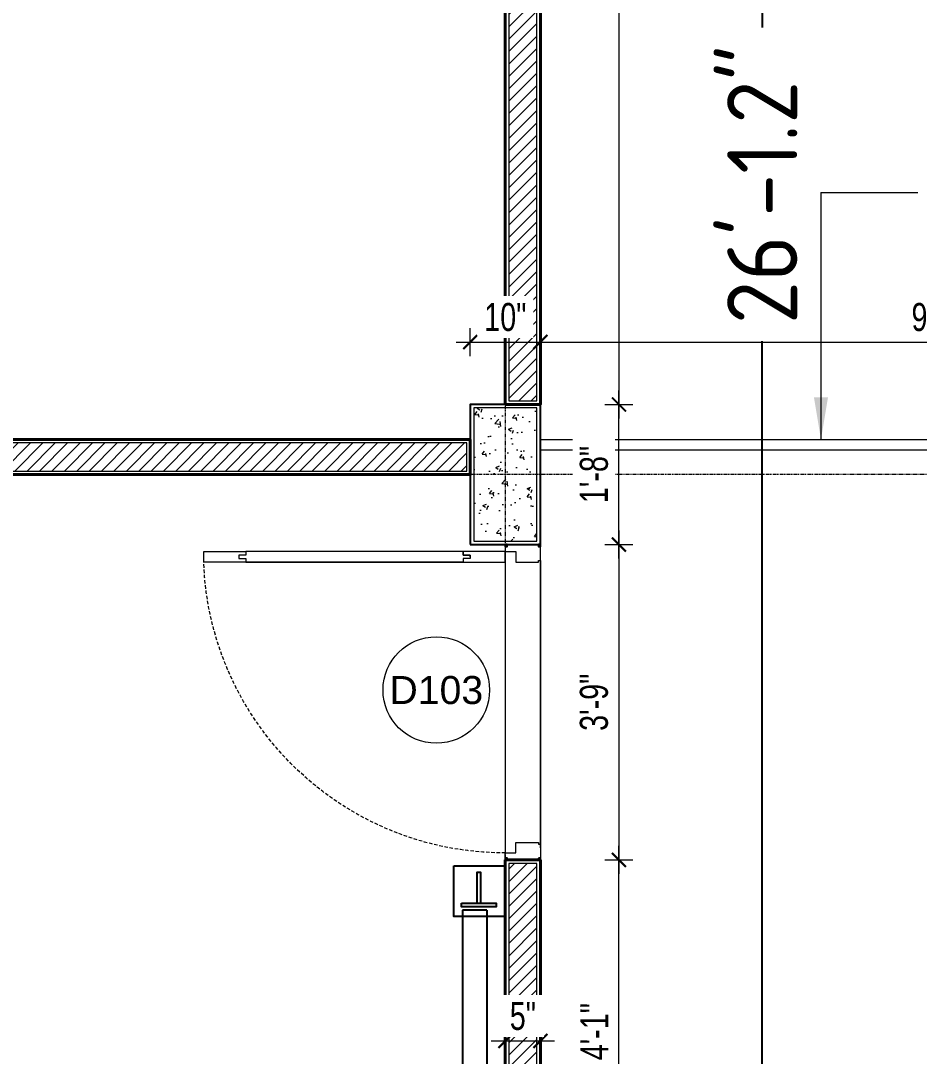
# Model space of a CAD drawing. Header units: inches. Extents: x 735 to 7643, y 526 to 1733.
# Drawn here: x 2995.4 to 3123.5, y 1141.1 to 1288.8 of the extents above; entities that cross this region are included whole.
import ezdxf
from ezdxf.enums import TextEntityAlignment as Align

# ---------------------------------------------------------------- set-up
doc = ezdxf.new("R2010")
doc.units = ezdxf.units.IN
doc.header["$MEASUREMENT"] = 0
doc.linetypes.add('DASHED', pattern=[0.75, 0.5, -0.25])
doc.linetypes.add('PHANTOMX2', pattern=[5, 2.5, -0.5, 0.5, -0.5, 0.5, -0.5])
for name, color, linetype in [('COLLUM', 1, 'Continuous'), ('FREE-TEXT', 7, 'Continuous'), ('manual pull station', 1, 'Continuous'), ('Plant Layout', 7, 'Continuous'), ('zone wiring', 5, 'Continuous')]:
    doc.layers.add(name, color=color, linetype=linetype)
for name, color, linetype, lineweight in [('Dimension', 22, 'Continuous', 13), ('DOOR', 115, 'Continuous', 15), ('Door & Window Dim', 5, 'Continuous', 15), ('DOOR_GLASS', 144, 'Continuous', 15), ('grid', 9, 'Continuous', 13), ('HACTH', 8, 'Continuous', 9), ('I-DOOR-IDEN-N', 7, 'Continuous', 15), ('MARKER', 171, 'Continuous', 15), ('Plaster Line', 5, 'Continuous', 15), ('wall 05', 3, 'Continuous', 40)]:
    doc.layers.add(name, color=color, linetype=linetype, lineweight=lineweight)
doc.styles.add('Arial', font='arial.ttf')
doc.styles.get("Standard").update_dxf_attribs({"font": 'isocp3.shx'})
doc.styles.add('Swiss721', font='swisscl.ttf')
doc.dimstyles.new('DIM08', dxfattribs={"dimtxt": 8, "dimasz": 4, "dimexe": 4, "dimexo": 0, "dimgap": 3, "dimtad": 1, "dimdec": 1, "dimzin": 3, "dimdsep": 46, "dimlunit": 4, "dimtxsty": 'Swiss721', "dimblk": 'ARCHTICK', "dimcen": 0, "dimdle": 4, "dimclrd": 256, "dimclre": 256, "dimclrt": 256, "dimadec": 0, "dimazin": 0, "dimtfac": 1, "dimtdec": 1, "dimtofl": 0, "dimtmove": 0, "dimatfit": 3, "dimldrblk": 'ARCHTICK', "dimfxl": 4, "dimfxlon": 1, "dimtfill": 1, "dimtolj": 1, "dimtzin": 0, "dimlwd": 9, "dimlwe": 9, "dimarcsym": 0})
doc.dimstyles.get("Standard").update_dxf_attribs({"dimtxt": 2, "dimasz": 3, "dimexe": 2, "dimexo": 2, "dimgap": 1, "dimtad": 0, "dimtih": 1, "dimtoh": 1, "dimdec": 1, "dimzin": 0, "dimdsep": 46, "dimtxsty": 'Standard', "dimcen": 0, "dimclrd": 256, "dimclre": 256, "dimclrt": 256, "dimadec": 1, "dimazin": 0, "dimtfac": 1, "dimtdec": 1, "dimtofl": 0, "dimtmove": 0, "dimatfit": 3, "dimfxl": 1, "dimtolj": 1, "dimtzin": 0, "dimlwd": -1, "dimlwe": -1, "dimarcsym": 0})
pattern_1 = [(45, (-407583.7018, -240993.2976), (-0.8838834765, 0.8838834765), [])]

# ---------------------------------------------------------------- blocks, each defined once
blk = doc.blocks.new('_ArchTick')
at = {"color": 0, "linetype": 'ByBlock', "const_width": 0.15}
blk.add_lwpolyline([(-0.5, -0.5), (0.5, 0.5)], dxfattribs=at)
blk = doc.blocks.new('*D167')
at = {"layer": 'Defpoints', "color": 0, "transparency": 16777216}
for p in [(3069.48, 1214.08), (3069.48, 1169.08), (3080.68, 1169.08)]:
    blk.add_point(p, dxfattribs=at)
at = {"layer": 'Door & Window Dim', "lineweight": 9, "transparency": 16777216}
for p, q in [((3080.68, 1216.08), (3080.68, 1167.08)), ((3078.68, 1214.08), (3082.68, 1214.08)), ((3078.68, 1169.08), (3082.68, 1169.08))]:
    blk.add_line(p, q, dxfattribs=at)
at = {"layer": 'Door & Window Dim', "lineweight": 9, "transparency": 16777216, "xscale": 2, "yscale": 2, "zscale": 2}
for p, rotation in [((3080.68, 1214.08), 90), ((3080.68, 1169.08), 270)]:
    blk.add_blockref('_ArchTick', p, dxfattribs=dict(at, rotation=rotation))
at = {"layer": 'Door & Window Dim', "transparency": 16777216, "insert": (3077.13, 1191.58), "char_height": 4, "attachment_point": 5, "rotation": 90, "style": 'Swiss721', "bg_fill": 3, "box_fill_scale": 1.25, "bg_fill_color": 256, "bg_fill_true_color": 13158600, "bg_fill_transparency": 0}
blk.add_mtext('\\A1;3\'-9"', dxfattribs=at)
blk = doc.blocks.new('A$C4A7E7E9F')
at = {"layer": 'Defpoints'}
for points in [[(0, 5), (0.25, 5), (0.25, 4.75), (0, 4.75)], [(44.75, 5), (45, 5), (45, 4.75), (44.75, 4.75)], [(0, 0.25), (0.25, 0.25), (0.25, 0), (0, 0)], [(44.75, 0.25), (45, 0.25), (45, 0), (44.75, 0)]]:
    blk.add_lwpolyline(points, close=True, dxfattribs=at)
at = {"layer": 'DOOR'}
for points in [[(1.75, 10), (2, 10), (2, 11), (2.5, 11), (2.5, 5), (1, 5), (1, 11), (1.5, 11), (1.5, 10), (1.75, 10), (1.5, 10), (1.5, 11), (1, 11), (1, 42), (1.5, 42), (1.5, 43), (2, 43), (2, 42), (2.5, 42), (2.5, 11), (2.5, 48), (1, 48), (1, 42)], [(1, 5), (1, 3.5), (2.5, 3.5), (2.5, 0.25), (2.25, 0.25), (2.25, 0), (0.25, 0), (0.25, 0.25), (0, 0.25), (0, 4.75), (0.25, 4.75), (0.25, 5), (1, 5)], [(44, 5), (44, 3.5), (42.5, 3.5), (42.5, 0.25), (42.75, 0.25), (42.75, 0), (44.75, 0), (44.75, 0.25), (45, 0.25), (45, 4.75), (44.75, 4.75), (44.75, 5), (44, 5)]]:
    blk.add_lwpolyline(points, dxfattribs=at)
at = {"layer": 'DOOR', "linetype": 'DASHED', "lineweight": 0}
blk.add_arc((0.95, 4.98), 43.05, 0.0251, 87.941, dxfattribs=at)
at = {"layer": 'HACTH', "lineweight": 0, "ltscale": 10}
for p, q in [((1.5, 5), (44, 5)), ((2.25, 0), (42.75, 0))]:
    blk.add_line(p, q, dxfattribs=at)
blk = doc.blocks.new('f')
at = {"layer": 'Plaster Line'}
for p, q in [((143926.45, 171473.63), (143922.45, 171473.63)), ((143922.45, 171473.63), (143922.45, 171425.13)), ((143926.45, 171425.13), (143926.45, 171473.63)), ((143922.45, 171425.13), (143926.45, 171425.13))]:
    blk.add_line(p, q, dxfattribs=at)
blk = doc.blocks.new('g')
at = {"layer": 'wall 05'}
for p, q in [((143926.95, 171474.13), (143921.95, 171474.13)), ((143921.95, 171474.13), (143921.95, 171424.63)), ((143926.95, 171424.63), (143926.95, 171474.13)), ((143921.95, 171424.63), (143926.95, 171424.63))]:
    blk.add_line(p, q, dxfattribs=at)
blk = doc.blocks.new('*D184')
at = {"layer": 'Defpoints', "color": 0, "transparency": 16777216}
for p in [(3069.48, 1169.08), (3080.68, 1169.08), (3069.48, 1120.08)]:
    blk.add_point(p, dxfattribs=at)
at = {"layer": 'Dimension', "lineweight": 9, "transparency": 16777216}
for p, q in [((3080.68, 1118.08), (3080.68, 1171.08)), ((3078.68, 1169.08), (3082.68, 1169.08)), ((3078.68, 1120.08), (3082.68, 1120.08))]:
    blk.add_line(p, q, dxfattribs=at)
at = {"layer": 'Dimension', "lineweight": 9, "transparency": 16777216, "xscale": 2, "yscale": 2, "zscale": 2}
for p, rotation in [((3080.68, 1169.08), 90), ((3080.68, 1120.08), 270)]:
    blk.add_blockref('_ArchTick', p, dxfattribs=dict(at, rotation=rotation))
at = {"layer": 'Dimension', "transparency": 16777216, "insert": (3077.18, 1144.58), "char_height": 4, "attachment_point": 5, "rotation": 90, "style": 'Swiss721', "bg_fill": 3, "box_fill_scale": 1.25, "bg_fill_color": 256, "bg_fill_true_color": 13158600, "bg_fill_transparency": 0}
blk.add_mtext('\\A1;4\'-1"', dxfattribs=at)
blk = doc.blocks.new('*D187')
at = {"layer": 'Defpoints', "color": 0, "transparency": 16777216}
for p in [(3069.48, 1234.08), (3080.68, 1234.08), (3069.48, 1214.08)]:
    blk.add_point(p, dxfattribs=at)
at = {"layer": 'Dimension', "lineweight": 9, "transparency": 16777216}
for p, q in [((3080.68, 1212.08), (3080.68, 1236.08)), ((3078.68, 1234.08), (3082.68, 1234.08)), ((3078.68, 1214.08), (3082.68, 1214.08))]:
    blk.add_line(p, q, dxfattribs=at)
at = {"layer": 'Dimension', "lineweight": 9, "transparency": 16777216, "xscale": 2, "yscale": 2, "zscale": 2}
for p, rotation in [((3080.68, 1234.08), 90), ((3080.68, 1214.08), 270)]:
    blk.add_blockref('_ArchTick', p, dxfattribs=dict(at, rotation=rotation))
at = {"layer": 'Dimension', "transparency": 16777216, "insert": (3077.13, 1224.08), "char_height": 4, "attachment_point": 5, "rotation": 90, "style": 'Swiss721', "bg_fill": 3, "box_fill_scale": 1.25, "bg_fill_color": 256, "bg_fill_true_color": 13158600, "bg_fill_transparency": 0}
blk.add_mtext('\\A1;1\'-8"', dxfattribs=at)
blk = doc.blocks.new('*D188')
at = {"layer": 'Defpoints', "color": 0, "transparency": 16777216}
for p in [(3069.48, 1365.08), (3069.48, 1234.08), (3080.68, 1234.08)]:
    blk.add_point(p, dxfattribs=at)
at = {"layer": 'Dimension', "lineweight": 9, "transparency": 16777216}
for p, q in [((3080.68, 1367.08), (3080.68, 1232.08)), ((3078.68, 1365.08), (3082.68, 1365.08)), ((3078.68, 1234.08), (3082.68, 1234.08))]:
    blk.add_line(p, q, dxfattribs=at)
at = {"layer": 'Dimension', "lineweight": 9, "transparency": 16777216, "xscale": 2, "yscale": 2, "zscale": 2}
for p, rotation in [((3080.68, 1365.08), 90), ((3080.68, 1234.08), 270)]:
    blk.add_blockref('_ArchTick', p, dxfattribs=dict(at, rotation=rotation))
at = {"layer": 'Dimension', "transparency": 16777216, "insert": (3077.13, 1299.58), "char_height": 4, "attachment_point": 5, "rotation": 90, "style": 'Swiss721', "bg_fill": 3, "box_fill_scale": 1.25, "bg_fill_color": 256, "bg_fill_true_color": 13158600, "bg_fill_transparency": 0}
blk.add_mtext('\\A1;10\'-11"', dxfattribs=at)
blk = doc.blocks.new('*D193')
at = {"layer": 'Defpoints', "color": 0, "transparency": 16777216}
for p in [(3069.48, 1242.98), (3069.48, 1234.08), (3059.48, 1229.08)]:
    blk.add_point(p, dxfattribs=at)
at = {"layer": 'Dimension', "lineweight": 9, "transparency": 16777216}
for p, q in [((3059.48, 1240.98), (3059.48, 1244.98)), ((3069.48, 1240.98), (3069.48, 1244.98)), ((3057.48, 1242.98), (3071.48, 1242.98))]:
    blk.add_line(p, q, dxfattribs=at)
at = {"layer": 'Dimension', "lineweight": 9, "transparency": 16777216, "xscale": 2, "yscale": 2, "zscale": 2, "rotation": 180}
blk.add_blockref('_ArchTick', (3059.48, 1242.98), dxfattribs=at)
at = {"layer": 'Dimension', "lineweight": 9, "transparency": 16777216, "xscale": 2, "yscale": 2, "zscale": 2}
blk.add_blockref('_ArchTick', (3069.48, 1242.98), dxfattribs=at)
at = {"layer": 'Dimension', "transparency": 16777216, "insert": (3064.48, 1246.53), "char_height": 4, "attachment_point": 5, "style": 'Swiss721', "bg_fill": 3, "box_fill_scale": 1.25, "bg_fill_color": 256, "bg_fill_true_color": 13158600, "bg_fill_transparency": 0}
blk.add_mtext('\\A1;10"', dxfattribs=at)
blk = doc.blocks.new('*D194')
at = {"layer": 'Defpoints', "color": 0, "transparency": 16777216}
for p in [(3183.48, 1242.98), (3069.48, 1234.08), (3183.48, 1229.08)]:
    blk.add_point(p, dxfattribs=at)
at = {"layer": 'Dimension', "lineweight": 9, "transparency": 16777216}
for p, q in [((3069.48, 1240.98), (3069.48, 1244.98)), ((3183.48, 1240.98), (3183.48, 1244.98)), ((3067.48, 1242.98), (3185.48, 1242.98))]:
    blk.add_line(p, q, dxfattribs=at)
at = {"layer": 'Dimension', "lineweight": 9, "transparency": 16777216, "xscale": 2, "yscale": 2, "zscale": 2, "rotation": 180}
blk.add_blockref('_ArchTick', (3069.48, 1242.98), dxfattribs=at)
at = {"layer": 'Dimension', "lineweight": 9, "transparency": 16777216, "xscale": 2, "yscale": 2, "zscale": 2}
blk.add_blockref('_ArchTick', (3183.48, 1242.98), dxfattribs=at)
at = {"layer": 'Dimension', "transparency": 16777216, "insert": (3126.48, 1246.53), "char_height": 4, "attachment_point": 5, "style": 'Swiss721', "bg_fill": 3, "box_fill_scale": 1.25, "bg_fill_color": 256, "bg_fill_true_color": 13158600, "bg_fill_transparency": 0}
blk.add_mtext('\\A1;9\'-6"', dxfattribs=at)
blk = doc.blocks.new('*D214')
at = {"layer": 'Defpoints', "color": 0, "transparency": 16777216}
for p in [(3064.48, 1169.08), (3069.48, 1150.62)]:
    blk.add_point(p, dxfattribs=at)
at = {"layer": 'Dimension', "lineweight": 9, "transparency": 16777216}
for p, q in [((3064.48, 1145.26), (3064.48, 1141.26)), ((3069.48, 1145.26), (3069.48, 1141.26)), ((3062.48, 1143.26), (3071.48, 1143.26))]:
    blk.add_line(p, q, dxfattribs=at)
at = {"layer": 'Dimension', "lineweight": 9, "transparency": 16777216, "xscale": 2, "yscale": 2, "zscale": 2, "rotation": 180}
blk.add_blockref('_ArchTick', (3064.48, 1143.26), dxfattribs=at)
at = {"layer": 'Dimension', "lineweight": 9, "transparency": 16777216, "xscale": 2, "yscale": 2, "zscale": 2}
blk.add_blockref('_ArchTick', (3069.48, 1143.26), dxfattribs=at)
at = {"layer": 'Dimension', "transparency": 16777216, "insert": (3066.98, 1146.8), "char_height": 4, "attachment_point": 5, "style": 'Swiss721', "bg_fill": 3, "box_fill_scale": 1.25, "bg_fill_color": 256, "bg_fill_true_color": 13158600, "bg_fill_transparency": 0}
blk.add_mtext('\\A1;5"', dxfattribs=at)
at = {"layer": 'Defpoints', "color": 0, "transparency": 16777216}
blk.add_point((3069.48, 1143.26), dxfattribs=at)
blk = doc.blocks.new('wall&door')
at = {"color": 0, "linetype": 'ByBlock', "lineweight": -2}
blk.add_circle((0, 0), 3.039, dxfattribs=at)
at = {"color": 0, "linetype": 'ByBlock', "lineweight": -2, "ltscale": 25.4, "style": 'Arial'}
blk.add_attdef('PT1', text='', height=1.6, dxfattribs=at).set_placement((0, 0), align=Align.MIDDLE_CENTER)
blk = doc.blocks.new('manual pull station')
at = {"layer": 'FREE-TEXT', "color": 1}
for points in [[(-402.22, 4159.67), (-394.89, 4159.67), (-394.89, 4152.42), (-402.22, 4152.42)], [(-398.95, 4154.34), (-398.37, 4154.34), (-398.37, 4158.72), (-398.95, 4158.72)], [(-401.12, 4154.34), (-396.18, 4154.34), (-396.18, 4153.81), (-401.12, 4153.81)]]:
    blk.add_lwpolyline(points, close=True, dxfattribs=at)
blk = doc.blocks.new('*D508')
at = {"layer": 'Defpoints', "color": 0, "transparency": 16777216}
for p in [(3185.73, 1422.08), (3101.11, 1108.88), (3185.73, 1108.88)]:
    blk.add_point(p, dxfattribs=at)
at = {"layer": 'FREE-TEXT', "transparency": 16777216}
for p, q in [((3183.73, 1422.08), (3099.11, 1422.08)), ((3101.11, 1419.08), (3101.11, 1287.86)), ((3101.11, 1111.88), (3101.11, 1243.1)), ((3183.73, 1108.88), (3099.11, 1108.88))]:
    blk.add_line(p, q, dxfattribs=at)
for points in [[(3100.61, 1419.08), (3101.61, 1419.08), (3101.11, 1422.08)], [(3100.61, 1111.88), (3101.61, 1111.88), (3101.11, 1108.88)]]:
    blk.add_solid(points, dxfattribs=at)
at = {"layer": 'FREE-TEXT', "transparency": 16777216, "insert": (3101.11, 1265.48), "char_height": 10, "attachment_point": 5, "rotation": 90}
blk.add_mtext('\\A1;26\'-1.2"', dxfattribs=at)

msp = doc.modelspace()

# ---------------------------------------------------------------- linework, layer by layer
at = {"layer": 'DOOR_GLASS'}
for p, q in [((3069.48, 1229.08), (3183.48, 1229.08)), ((3069.48, 1227.58), (3183.48, 1227.58))]:
    msp.add_line(p, q, dxfattribs=at)
at = {"layer": 'grid', "linetype": 'PHANTOMX2', "ltscale": 0.2}
for p, q in [((3064.48, 1488.84), (3064.48, 957.61)), ((3562.15, 1224.08), (2835.36, 1224.08))]:
    msp.add_line(p, q, dxfattribs=at)
at = {"layer": 'MARKER'}
for q in [(3123.29, 1264.3), (3109.49, 1229.08)]:
    msp.add_line((3109.49, 1264.3), q, dxfattribs=at)
msp.add_solid([(3110.49, 1235.08), (3108.49, 1235.08), (3109.49, 1229.08)], dxfattribs=at)
at = {"layer": 'Plant Layout', "lineweight": 13}
msp.add_line((3064.48, 1213.08), (3064.48, 1170.08), dxfattribs=at)
at = {"layer": 'Plaster Line'}
for points in [[(3068.98, 1364.58), (3064.98, 1364.58), (3064.98, 1234.58), (3068.98, 1234.58)], [(3058.98, 1228.58), (2889.98, 1228.58), (2889.98, 1224.58), (2980.98, 1224.58), (2980.98, 1156.58), (2914.98, 1156.58), (2914.98, 1152.58), (2984.98, 1152.58), (2984.98, 1224.58), (3058.98, 1224.58)]]:
    msp.add_lwpolyline(points, close=True, dxfattribs=at)
at = {"layer": 'wall 05'}
for points in [[(3069.48, 1365.08), (3064.48, 1365.08), (3064.48, 1234.08), (3069.48, 1234.08)], [(3059.48, 1229.08), (2889.48, 1229.08), (2889.48, 1224.08), (2980.48, 1224.08), (2980.48, 1157.08), (2914.48, 1157.08), (2914.48, 1152.08), (2985.48, 1152.08), (2985.48, 1224.08), (3059.48, 1224.08)]]:
    msp.add_lwpolyline(points, close=True, dxfattribs=at)
at = {"layer": 'zone wiring', "color": 30}
msp.add_line((3058.38, 1161.9), (3058.38, 1097.84), dxfattribs=at)

# ---------------------------------------------------------------- block references
at = {"layer": 'I-DOOR-IDEN-N'}
ref = msp.add_blockref('wall&door', (3054.64, 1193.33), dxfattribs=dict(at, xscale=2.5, yscale=2.5, zscale=2.5))
ref.add_attrib('PT1', 'D103', dxfattribs={"layer": '0', "color": 7, "linetype": 'ByBlock', "lineweight": -2, "ltscale": 25.4, "height": 4, "style": 'Arial'}).set_placement((3054.64, 1193.33), align=Align.MIDDLE_CENTER)

# ---------------------------------------------------------------- dimensions: what is measured, and where the dimension line sits
at = {"layer": 'Door & Window Dim'}
dim = msp.add_linear_dim(base=(3080.68, 1169.08), p1=(3069.48, 1214.08), p2=(3069.48, 1169.08), angle=90, dimstyle='DIM08', override={"dimscale": 0.5, "dimarcsym": 2}, dxfattribs=at)
dim.commit()
dim.dimension.update_dxf_attribs({"geometry": '*D167', "text_midpoint": (3077.13, 1191.58)})

# ---------------------------------------------------------------- next in the draw order: hatches: boundary and pattern name
at = {"layer": 'HACTH'}
h = msp.add_hatch(dxfattribs=at)
h.set_pattern_fill('ANSI31', color=256, scale=10, style=0)
h.set_pattern_definition(pattern_1)
h.paths.add_polyline_path([(3064.98, 1234.58), (3068.98, 1234.58), (3068.98, 1365.08), (3064.98, 1365.08)])
h.paths.add_polyline_path([(2889.98, 1228.58), (2889.98, 1224.58), (2980.98, 1224.58), (2980.98, 1156.58), (2914.98, 1156.58), (2914.98, 1152.58), (2984.98, 1152.58), (2984.98, 1224.58), (3058.98, 1224.58), (3058.98, 1228.58)])
h.paths.add_polyline_path([(2879.98, 1234.58), (2883.98, 1234.58), (2883.98, 1288.58), (2879.98, 1288.58)])
h = msp.add_hatch(dxfattribs=at)
h.set_pattern_fill('AR-CONC', color=256, scale=0.75, style=0)
h.set_pattern_definition([(50, (-407583.7018, -240993.2976), (5.37945137, -0.470641012), [0.5625, -6.1875]), (355, (-407583.702, -240993.2976), (-1.040635, 5.641441), [0.45, -4.95]), (100.4514, (-407583.2535, -240993.337), (4.338820363, 5.170796565), [0.478051425, -5.25856584]), (46.1842, (-407583.702, -240991.7976), (8.004307865, -1.24139261), [0.84375, -9.28125]), (96.6356, (-407583.035, -240991.901), (7.00997029, 7.30588403), [0.71707716, -7.8878475]), (351.1842, (-407583.702, -240991.798), (7.00996459, 7.3058895), [0.675, -7.425]), (21, (-407582.9518, -240992.1726), (4.47680289, -3.01964168), [0.5625, -6.1875]), (326, (-407582.952, -240992.1726), (1.82486499, 5.43862534), [0.45, -4.95]), (71.4514, (-407582.5787, -240992.424), (6.301669714, 2.418978725), [0.478051425, -5.25856584]), (37.5, (-407583.7018, -240993.2976), (0.091198915, 2.496703904), [0, -4.89, 0, -5.025, 0, -4.96875]), (7.5, (-407583.7018, -240993.2976), (1.973021531, 2.958087839), [0, -2.865, 0, -4.7775, 0, -1.89375]), (327.5, (-407585.3743, -240993.2976), (4.003668271, -0.169161538), [0, -1.875, 0, -5.85, 0, -7.7625]), (317.5, (-407586.1243, -240993.2976), (4.37389627, 0.750787367), [0, -2.4375, 0, -3.885, 0, -5.5125])])
h.paths.add_polyline_path([(3059.98, 1214.58), (3068.98, 1214.58), (3068.98, 1233.58), (3059.98, 1233.58)])
h = msp.add_hatch(dxfattribs=at)
h.set_pattern_fill('ANSI31', color=256, scale=10, style=0)
h.set_pattern_definition(pattern_1)
h.paths.add_polyline_path([(2879.98, 1102.08), (2883.98, 1102.08), (2883.98, 1175.08), (2879.98, 1175.08)])
h.paths.add_polyline_path([(2879.98, 986.58), (2883.98, 986.58), (2883.98, 1029.08), (2879.98, 1029.08)])
h.paths.add_polyline_path([(2891.98, 978.58), (2891.98, 974.58), (2937.98, 974.58), (2937.98, 978.58)])
h.paths.add_polyline_path([(3010.98, 978.58), (3010.98, 974.58), (3054.98, 974.58), (3054.98, 978.58)])
h.paths.add_polyline_path([(3069.98, 978.58), (3069.98, 974.58), (3110.98, 974.58), (3110.98, 978.58)])
h.paths.add_polyline_path([(3064.98, 988.58), (3068.98, 988.58), (3068.98, 1047.08), (3064.98, 1047.08)])
h.paths.add_polyline_path([(3064.98, 1120.08), (3068.98, 1120.08), (3068.98, 1168.58), (3064.98, 1168.58)])

# ---------------------------------------------------------------- next in the draw order: linework, layer by layer
at = {"layer": 'COLLUM'}
msp.add_lwpolyline([(3059.48, 1214.08), (3069.48, 1214.08), (3069.48, 1234.08), (3059.48, 1234.08)], close=True, dxfattribs=at)
at = {"layer": 'Plant Layout', "lineweight": 13}
msp.add_line((3069.48, 1170.83), (3069.48, 1212.33), dxfattribs=at)
at = {"layer": 'Plaster Line'}
msp.add_lwpolyline([(3059.98, 1214.58), (3068.98, 1214.58), (3068.98, 1233.58), (3059.98, 1233.58)], close=True, dxfattribs=at)

# ---------------------------------------------------------------- next in the draw order: block references
at = {"layer": 'DOOR', "lineweight": 0, "xscale": -1, "rotation": 90}
msp.add_blockref('A$C4A7E7E9F', (3069.48, 1214.08), dxfattribs=at)
at = {"layer": 'HACTH'}
for name in ['g', 'f']:
    msp.add_blockref(name, (-140857.47, -170305.05), dxfattribs=at)

# ---------------------------------------------------------------- next in the draw order: dimensions: what is measured, and where the dimension line sits
at = {"layer": 'Dimension'}
dim = msp.add_linear_dim(base=(3080.68, 1234.08), p1=(3069.48, 1214.08), p2=(3069.48, 1234.08), angle=270, dimstyle='DIM08', override={"dimscale": 0.5, "dimarcsym": 2}, dxfattribs=at)
dim.commit()
dim.dimension.update_dxf_attribs({"geometry": '*D187', "text_midpoint": (3077.13, 1224.08)})
dim = msp.add_linear_dim(base=(3080.68, 1169.08), p1=(3069.48, 1120.08), p2=(3069.48, 1169.08), angle=270, dimstyle='DIM08', override={"dimscale": 0.5, "dimarcsym": 2}, dxfattribs=at)
dim.commit()
dim.dimension.update_dxf_attribs({"geometry": '*D184', "text_midpoint": (3080.68, 1144.58), "dimtype": 160})

# ---------------------------------------------------------------- next in the draw order: dimensions: what is measured, and where the dimension line sits
dim = msp.add_linear_dim(base=(3080.68, 1234.08), p1=(3069.48, 1365.08), p2=(3069.48, 1234.08), angle=90, dimstyle='DIM08', override={"dimscale": 0.5, "dimarcsym": 2}, dxfattribs=at)
dim.commit()
dim.dimension.update_dxf_attribs({"geometry": '*D188', "text_midpoint": (3077.13, 1299.58)})
dim = msp.add_linear_dim(base=(3069.48, 1143.26), p1=(3064.48, 1169.08), p2=(3069.48, 1150.62), dimstyle='DIM08', override={"dimscale": 0.5, "dimarcsym": 2}, dxfattribs=at)
dim.commit()
dim.dimension.update_dxf_attribs({"geometry": '*D214', "text_midpoint": (3066.98, 1143.26), "dimtype": 160})

# ---------------------------------------------------------------- next in the draw order: linework, layer by layer
at = {"layer": 'zone wiring', "color": 30}
for q in [(3058.38, 1161.9), (3061.84, 1097.84)]:
    msp.add_line((3061.84, 1161.9), q, dxfattribs=at)

# ---------------------------------------------------------------- next in the draw order: block references
at = {"layer": 'manual pull station'}
msp.add_blockref('manual pull station', (3459.37, -2991.41), dxfattribs=at)

# ---------------------------------------------------------------- next in the draw order: dimensions: what is measured, and where the dimension line sits
at = {"layer": 'Dimension'}
dim = msp.add_linear_dim(base=(3069.48, 1242.98), p1=(3059.48, 1229.08), p2=(3069.48, 1234.08), dimstyle='DIM08', override={"dimscale": 0.5, "dimarcsym": 2}, dxfattribs=at)
dim.commit()
dim.dimension.update_dxf_attribs({"geometry": '*D193', "text_midpoint": (3064.48, 1246.53)})

# ---------------------------------------------------------------- next in the draw order: dimensions: what is measured, and where the dimension line sits
dim = msp.add_linear_dim(base=(3183.48, 1242.98), p1=(3069.48, 1234.08), p2=(3183.48, 1229.08), dimstyle='DIM08', override={"dimscale": 0.5, "dimarcsym": 2}, dxfattribs=at)
dim.commit()
dim.dimension.update_dxf_attribs({"geometry": '*D194', "text_midpoint": (3126.48, 1246.53)})

# ---------------------------------------------------------------- next in the draw order: dimensions: what is measured, and where the dimension line sits
at = {"layer": 'FREE-TEXT'}
dim = msp.add_linear_dim(base=(3101.11, 1108.88), p1=(3185.73, 1422.08), p2=(3185.73, 1108.88), angle=90, dimstyle='Standard', override={"dimtxt": 10, "dimtih": 0, "dimtoh": 0, "dimlunit": 3}, dxfattribs=at)
dim.commit()
dim.dimension.update_dxf_attribs({"geometry": '*D508', "text_midpoint": (3101.11, 1265.48)})

doc.saveas('drawing.dxf')
